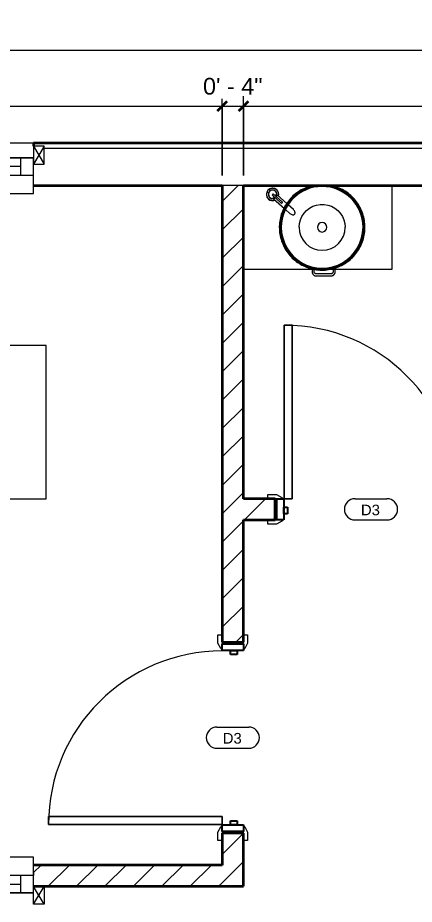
# Model space of a CAD drawing. Header units: inches. Extents: x -1687 to -731, y 4411 to 4873.
# Drawn here: x -947.7 to -873.1, y 4673 to 4839.9 of the extents above; entities that cross this region are included whole.
import ezdxf

# ---------------------------------------------------------------- set-up
doc = ezdxf.new("R2010")
doc.units = ezdxf.units.IN
doc.header["$MEASUREMENT"] = 0
for name, color, linetype, lineweight in [('A-ANNO-DIMS', 211, 'Continuous', 9), ('A-ANNO-DIMS-32', 211, 'Continuous', 9), ('A-DOOR', 31, 'Continuous', 18), ('A-DOOR-FRAM', 31, 'Continuous', 25), ('A-DOOR-IDEN', 31, 'Continuous', 9), ('A-GLAZ', 151, 'Continuous', 18), ('A-GLAZ-SILL', 1, 'Continuous', 18), ('A-WALL', 113, 'Continuous', 18), ('A-WALL-PATT', 111, 'Continuous', 35), ('P-SANR-FIXT', 6, 'Continuous', 18), ('Q-SPCQ', 91, 'Continuous', 18)]:
    doc.layers.add(name, color=color, linetype=linetype, lineweight=lineweight)
doc.styles.add('Arial', font='arial.ttf', dxfattribs={"height": 3.149606})
doc.styles.add('Arial_1', font='arial.ttf', dxfattribs={"height": 2})
doc.dimstyles.new('Diagonal_-_2_5mm_Arial', dxfattribs={"dimscale": 12, "dimtxt": 3.213415, "dimasz": 0.15748, "dimexe": 0.15748, "dimexo": 0.15748, "dimgap": 0.104987, "dimtad": 1, "dimdec": 1, "dimrnd": 0.5, "dimzin": 1, "dimdsep": 46, "dimlunit": 4, "dimtxsty": 'Arial', "dimblk1": 'OBLIQUE', "dimblk2": 'OBLIQUE', "dimsah": 1, "dimcen": 0.09, "dimdle": 0.104987, "dimazin": 0, "dimtfac": 1, "dimtdec": 4, "dimtix": 1, "dimtmove": 0, "dimatfit": 3, "dimfxl": 1, "dimtvp": 1, "dimtfill": 1, "dimfrac": 2, "dimtolj": 1, "dimtzin": 0, "dimarcsym": 2})
pattern_1 = [(45, (0, 0), (-2.6728636, 2.6728636), [])]

# ---------------------------------------------------------------- blocks, each defined once
blk = doc.blocks.new('Doors_IntSgl - 3_-0__ X 7_-0__-1152006-WAREHOUSE FLOOR PLAN')
at = {"layer": 'A-DOOR'}
for p, q in [((-19.38, 2.79), (-17.8, 2.79)), ((-19.38, 2), (-19.38, 2.79)), ((-16.62, 2), (-18, 2)), ((-17.8, 2.79), (-16.78, 2.24)), ((18, 2), (16.62, 2)), ((16.78, 2.24), (17.8, 2.79)), ((17.8, 2.79), (19.38, 2.79)), ((19.38, 2.79), (19.38, 2)), ((-19.38, -2.79), (-19.38, -2)), ((-17.8, -2.79), (-19.38, -2.79)), ((-18, -2), (-16.62, -2)), ((-16.78, -2.24), (-17.8, -2.79)), ((14.85, -2), (16.35, -2)), ((14.85, -34.69), (14.85, -2)), ((14.85, -2), (14.85, -34.69)), ((16.35, -2), (14.85, -2)), ((16.35, -2), (16.35, -34.69)), ((16.35, -34.69), (16.35, -2)), ((16.62, -2), (18, -2)), ((17.8, -2.79), (16.78, -2.24)), ((19.38, -2.79), (17.8, -2.79)), ((19.38, -2), (19.38, -2.79)), ((16.35, -34.69), (14.85, -34.69)), ((14.85, -34.69), (16.35, -34.69))]:
    blk.add_line(p, q, dxfattribs=at)
for centre, radius, start, end in [((-16.94, 1.96), 0.317, 7.125, 60.2551), ((16.94, 1.96), 0.317, 119.7449, 172.875), ((-16.94, -1.96), 0.317, 299.7449, 352.875), ((16.35, -2), 32.69, 180, 270), ((16.94, -1.96), 0.317, 187.125, 240.2551)]:
    blk.add_arc(centre, radius, start, end, dxfattribs=at)
at = {"layer": 'A-DOOR-FRAM'}
for p, q in [((-17.69, 2), (-16.43, 2)), ((-17.69, -2), (-17.69, 2)), ((-16.43, 2), (-16.43, -2)), ((16.43, 2), (17.69, 2)), ((16.43, -2), (16.43, 2)), ((17.69, 2), (17.69, -2)), ((-16.43, 0.83), (-15.68, 0.83)), ((-16.43, -0.43), (-16.43, 0.83)), ((-15.68, 0.83), (-15.68, -0.43)), ((15.68, 0.83), (16.43, 0.83)), ((15.68, -0.43), (15.68, 0.83)), ((16.43, 0.83), (16.43, -0.43)), ((-15.68, -0.43), (-16.43, -0.43)), ((16.43, -0.43), (15.68, -0.43)), ((-16.43, -2), (-17.69, -2)), ((17.69, -2), (16.43, -2))]:
    blk.add_line(p, q, dxfattribs=at)
blk = doc.blocks.new('Windows_Sgl_Plain - 3_-0__x7_-0__-1720864-WAREHOUSE FLOOR PLAN')
at = {"layer": 'A-GLAZ'}
for p, q in [((-18, 5.81), (-18, -0.9)), ((18, 5.81), (-18, 5.81)), ((18, -0.9), (18, 5.81)), ((18, 2.36), (-18, 2.36)), ((-18, 2.36), (-18, 1)), ((-15.64, 2.36), (-15.64, -0.9)), ((15.64, -0.9), (15.64, 2.36)), ((18, 1), (18, 2.36)), ((-19.97, -3.05), (-18, 0.3)), ((-18, -3.05), (-19.97, 0.3)), ((-19.97, 0.3), (-19.97, -3.05)), ((-18, 0.3), (-19.97, 0.3)), ((-18, -3.05), (-18, 0.3)), ((-15.64, 0.73), (15.64, 0.73)), ((19.97, -3.05), (18, 0.3)), ((18, -3.05), (19.97, 0.3)), ((18, -3.05), (18, 0.3)), ((18, 0.3), (19.97, 0.3)), ((19.97, 0.3), (19.97, -3.05)), ((-18, -0.9), (18, -0.9)), ((18, -0.9), (-18, -0.9)), ((-19.97, -3.05), (-18, -3.05)), ((19.97, -3.05), (18, -3.05)), ((-18, -3.67), (18, -3.67))]:
    blk.add_line(p, q, dxfattribs=at)
at = {"layer": 'A-GLAZ-SILL'}
for p, q in [((-18, 5.81), (-18, 4.38)), ((18, 5.81), (-18, 5.81)), ((18, 4.38), (18, 5.81))]:
    blk.add_line(p, q, dxfattribs=at)
blk = doc.blocks.new('Windows_Sgl_Plain - 3_-0__x7_-0__-1720866-WAREHOUSE FLOOR PLAN')
at = {"layer": 'A-GLAZ'}
for p, q in [((-18, 3.81), (-18, -2.9)), ((18, 3.81), (-18, 3.81)), ((18, -2.9), (18, 3.81)), ((-18, 0.36), (-18, 1)), ((18, 0.36), (-18, 0.36)), ((-15.64, 0.36), (-15.64, -2.9)), ((15.64, -2.9), (15.64, 0.36)), ((18, 1), (18, 0.36)), ((-15.64, -1.27), (15.64, -1.27)), ((-19.97, -5.05), (-18, -1.7)), ((-18, -5.05), (-19.97, -1.7)), ((-19.97, -1.7), (-19.97, -5.05)), ((-18, -1.7), (-19.97, -1.7)), ((-18, -5.05), (-18, -1.7)), ((-18, -2.9), (18, -2.9)), ((18, -2.9), (-18, -2.9)), ((19.97, -5.05), (18, -1.7)), ((18, -5.05), (19.97, -1.7)), ((18, -5.05), (18, -1.7)), ((18, -1.7), (19.97, -1.7)), ((19.97, -1.7), (19.97, -5.05)), ((-19.97, -5.05), (-18, -5.05)), ((19.97, -5.05), (18, -5.05))]:
    blk.add_line(p, q, dxfattribs=at)
at = {"layer": 'A-GLAZ-SILL'}
for p, q in [((-18, 3.81), (-18, 2.38)), ((18, 3.81), (-18, 3.81)), ((18, 2.38), (18, 3.81))]:
    blk.add_line(p, q, dxfattribs=at)
blk = doc.blocks.new('HermanMiller_TablesandFurniture_DU6ATS_RenewRectangularTable_T-Foot - Lam 30D 72W Elec Std Range _BLG C_-1659080-WAREHOUSE FLOOR PLAN')
at = {"layer": 'Q-SPCQ'}
for p, q in [((34.94, 14.44), (-34.94, 14.44)), ((-34.94, 14.44), (-34.94, -14.44)), ((34.94, -14.44), (34.94, 14.44)), ((-34.94, -14.44), (34.94, -14.44))]:
    blk.add_line(p, q, dxfattribs=at)
blk = doc.blocks.new('Single_Sink_Vanity_15616 - 400x650mm-1220532-WAREHOUSE FLOOR PLAN')
at = {"layer": 'P-SANR-FIXT'}
for p, q in [((-3.26, 8.37), (-3.26, 7.87)), ((-2.87, 7.87), (-2.87, 8.37)), ((0.28, 9.15), (-2.47, 9.15)), ((-2.47, 8.76), (0.28, 8.76)), ((0.68, 8.37), (0.68, 7.88)), ((1.07, 7.87), (1.07, 8.37)), ((-2.32, 7.87), (-14, 7.87)), ((-14, 7.87), (-14, -7.87)), ((14, 7.87), (0.71, 7.87)), ((6.08, -3.36), (5.25, -2.61)), ((4.59, -3.34), (5.56, -4.21)), ((5.77, -4.4), (7.68, -6.12)), ((8.34, -5.39), (6.3, -3.56)), ((6.66, -4.76), (8.4, -6.33)), ((8.62, -6.09), (6.88, -4.52)), ((8.62, -6.09), (8.4, -6.33)), ((9.53, -6.73), (9.3, -6.52)), ((8.94, -6.93), (9.16, -7.13)), ((8.96, -6.88), (8.97, -6.86)), ((9, -6.85), (9.03, -6.83))]:
    blk.add_line(p, q, dxfattribs=at)
at = {"layer": 'P-SANR-FIXT', "flags": 128}
for points in [[(-2.47, 9.15), (-2.5, 9.15), (-2.54, 9.15), (-2.57, 9.15), (-2.6, 9.14), (-2.63, 9.14), (-2.66, 9.13), (-2.69, 9.12), (-2.72, 9.11), (-2.75, 9.1), (-2.78, 9.09), (-2.81, 9.08), (-2.84, 9.06), (-2.86, 9.05), (-2.89, 9.03), (-2.92, 9.02), (-2.94, 9), (-2.97, 8.98), (-2.99, 8.96), (-3.01, 8.94), (-3.04, 8.91), (-3.06, 8.89), (-3.08, 8.87), (-3.1, 8.84), (-3.12, 8.82), (-3.14, 8.79), (-3.15, 8.76), (-3.17, 8.74), (-3.18, 8.71), (-3.19, 8.68), (-3.21, 8.65), (-3.22, 8.62), (-3.23, 8.59), (-3.24, 8.56), (-3.24, 8.53), (-3.25, 8.5), (-3.25, 8.47), (-3.26, 8.44), (-3.26, 8.41), (-3.26, 8.37), (-3.26, 8.37)], [(-2.87, 8.37), (-2.87, 8.38), (-2.86, 8.4), (-2.86, 8.41), (-2.86, 8.43), (-2.86, 8.44), (-2.85, 8.46), (-2.85, 8.47), (-2.85, 8.49), (-2.84, 8.5), (-2.84, 8.52), (-2.83, 8.53), (-2.82, 8.55), (-2.81, 8.56), (-2.81, 8.58), (-2.8, 8.59), (-2.79, 8.6), (-2.78, 8.61), (-2.77, 8.63), (-2.76, 8.64), (-2.75, 8.65), (-2.74, 8.66), (-2.72, 8.67), (-2.71, 8.68), (-2.7, 8.69), (-2.69, 8.7), (-2.67, 8.71), (-2.66, 8.71), (-2.64, 8.72), (-2.63, 8.73), (-2.62, 8.73), (-2.6, 8.74), (-2.59, 8.74), (-2.57, 8.75), (-2.55, 8.75), (-2.54, 8.75), (-2.52, 8.76), (-2.51, 8.76), (-2.49, 8.76), (-2.48, 8.76), (-2.47, 8.76)], [(1.07, 8.37), (1.07, 8.4), (1.07, 8.43), (1.07, 8.46), (1.06, 8.49), (1.06, 8.52), (1.05, 8.55), (1.04, 8.58), (1.03, 8.61), (1.02, 8.64), (1.01, 8.67), (1, 8.7), (0.98, 8.73), (0.97, 8.76), (0.95, 8.78), (0.93, 8.81), (0.92, 8.84), (0.9, 8.86), (0.88, 8.89), (0.85, 8.91), (0.83, 8.93), (0.81, 8.95), (0.79, 8.97), (0.76, 8.99), (0.74, 9.01), (0.71, 9.03), (0.68, 9.05), (0.65, 9.06), (0.63, 9.07), (0.6, 9.09), (0.57, 9.1), (0.54, 9.11), (0.51, 9.12), (0.48, 9.13), (0.45, 9.14), (0.42, 9.14), (0.39, 9.15), (0.35, 9.15), (0.32, 9.15), (0.29, 9.15), (0.28, 9.15)], [(0.28, 8.76), (0.3, 8.76), (0.31, 8.76), (0.33, 8.76), (0.35, 8.75), (0.36, 8.75), (0.38, 8.75), (0.39, 8.74), (0.41, 8.74), (0.42, 8.73), (0.44, 8.73), (0.45, 8.72), (0.47, 8.72), (0.48, 8.71), (0.49, 8.7), (0.51, 8.69), (0.52, 8.68), (0.53, 8.67), (0.54, 8.66), (0.55, 8.65), (0.57, 8.64), (0.58, 8.63), (0.59, 8.62), (0.6, 8.6), (0.61, 8.59), (0.61, 8.58), (0.62, 8.57), (0.63, 8.55), (0.64, 8.54), (0.64, 8.52), (0.65, 8.51), (0.66, 8.49), (0.66, 8.48), (0.66, 8.46), (0.67, 8.45), (0.67, 8.43), (0.67, 8.42), (0.68, 8.4), (0.68, 8.39), (0.68, 8.37), (0.68, 8.37)], [(7.25, 0), (7.24, 0.32), (7.22, 0.64), (7.19, 0.96), (7.14, 1.28), (7.09, 1.6), (7.02, 1.92), (6.93, 2.23), (6.84, 2.53), (6.73, 2.84), (6.61, 3.14), (6.48, 3.43), (6.34, 3.72), (6.18, 4), (6.02, 4.28), (5.84, 4.55), (5.65, 4.81), (5.46, 5.07), (5.25, 5.31), (5.03, 5.55), (4.8, 5.78), (4.57, 6), (4.32, 6.21), (4.07, 6.41), (3.81, 6.6), (3.54, 6.78), (3.27, 6.95), (2.99, 7.11), (2.7, 7.25), (2.41, 7.39), (2.11, 7.51), (1.81, 7.62), (1.5, 7.72), (1.19, 7.81), (0.88, 7.88), (0.56, 7.94), (0.24, 7.99), (-0.08, 8.02), (-0.4, 8.05), (-0.72, 8.06), (-1.04, 8.05), (-1.37, 8.04), (-1.69, 8.01), (-2.01, 7.97), (-2.32, 7.91), (-2.64, 7.85), (-2.95, 7.77), (-3.26, 7.68), (-3.57, 7.57), (-3.87, 7.45), (-4.16, 7.33), (-4.45, 7.19), (-4.74, 7.03), (-5.02, 6.87), (-5.29, 6.7), (-5.55, 6.51), (-5.81, 6.32), (-6.06, 6.11), (-6.3, 5.9), (-6.53, 5.68), (-6.75, 5.44), (-6.96, 5.2), (-7.17, 4.95), (-7.36, 4.69), (-7.54, 4.43), (-7.71, 4.15), (-7.87, 3.87), (-8.02, 3.59), (-8.16, 3.3), (-8.29, 3), (-8.4, 2.7), (-8.5, 2.39), (-8.59, 2.08), (-8.67, 1.77), (-8.73, 1.46), (-8.79, 1.14), (-8.83, 0.82), (-8.85, 0.5), (-8.86, 0.17), (-8.87, 0)], [(7.05, 0), (7.04, 0.31), (7.03, 0.63), (6.99, 0.94), (6.95, 1.25), (6.89, 1.56), (6.83, 1.87), (6.74, 2.17), (6.65, 2.47), (6.55, 2.77), (6.43, 3.06), (6.3, 3.35), (6.16, 3.63), (6.01, 3.91), (5.85, 4.18), (5.68, 4.44), (5.5, 4.69), (5.3, 4.94), (5.1, 5.18), (4.89, 5.42), (4.67, 5.64), (4.44, 5.85), (4.2, 6.06), (3.95, 6.25), (3.7, 6.44), (3.44, 6.61), (3.17, 6.78), (2.9, 6.93), (2.61, 7.08), (2.33, 7.21), (2.04, 7.33), (1.74, 7.43), (1.44, 7.53), (1.14, 7.61), (0.84, 7.69), (0.53, 7.75), (0.22, 7.79), (-0.1, 7.83), (-0.41, 7.85), (-0.72, 7.86), (-1.04, 7.86), (-1.35, 7.84), (-1.67, 7.81), (-1.98, 7.77), (-2.29, 7.72), (-2.6, 7.65), (-2.9, 7.58), (-3.2, 7.49), (-3.5, 7.39), (-3.79, 7.27), (-4.08, 7.15), (-4.36, 7.01), (-4.64, 6.86), (-4.91, 6.7), (-5.18, 6.53), (-5.44, 6.36), (-5.69, 6.16), (-5.93, 5.97), (-6.16, 5.76), (-6.39, 5.54), (-6.61, 5.31), (-6.81, 5.07), (-7.01, 4.83), (-7.2, 4.58), (-7.38, 4.32), (-7.55, 4.05), (-7.7, 3.78), (-7.85, 3.5), (-7.98, 3.22), (-8.1, 2.93), (-8.22, 2.63), (-8.32, 2.33), (-8.4, 2.03), (-8.48, 1.73), (-8.54, 1.42), (-8.59, 1.11), (-8.63, 0.8), (-8.66, 0.48), (-8.67, 0.17), (-8.67, 0)], [(3.52, 0), (3.46, -0.71), (3.28, -1.4), (2.99, -2.06), (2.6, -2.66), (2.12, -3.18), (1.56, -3.62), (0.93, -3.96), (0.25, -4.19), (-0.45, -4.31), (-1.17, -4.31), (-1.87, -4.19), (-2.55, -3.96), (-3.18, -3.62), (-3.74, -3.18), (-4.22, -2.66), (-4.61, -2.06), (-4.9, -1.4), (-5.08, -0.71), (-5.14, 0)], [(-8.87, 0), (-8.86, -0.32), (-8.84, -0.64), (-8.81, -0.96), (-8.76, -1.28), (-8.71, -1.6), (-8.64, -1.92), (-8.55, -2.23), (-8.46, -2.53), (-8.35, -2.84), (-8.23, -3.14), (-8.1, -3.43), (-7.96, -3.72), (-7.8, -4), (-7.64, -4.28), (-7.46, -4.55), (-7.27, -4.81), (-7.07, -5.07), (-6.87, -5.31), (-6.65, -5.55), (-6.42, -5.78), (-6.19, -6), (-5.94, -6.21), (-5.69, -6.41), (-5.43, -6.6), (-5.16, -6.78), (-4.89, -6.95), (-4.61, -7.11), (-4.32, -7.25), (-4.03, -7.39), (-3.73, -7.51), (-3.43, -7.62), (-3.12, -7.72), (-2.81, -7.81), (-2.52, -7.87)], [(-8.67, 0), (-8.66, -0.31), (-8.64, -0.63), (-8.61, -0.94), (-8.57, -1.25), (-8.51, -1.56), (-8.44, -1.87), (-8.36, -2.17), (-8.27, -2.47), (-8.17, -2.77), (-8.05, -3.06), (-7.92, -3.35), (-7.78, -3.63), (-7.63, -3.91), (-7.47, -4.18), (-7.3, -4.44), (-7.11, -4.69), (-6.92, -4.94), (-6.72, -5.18), (-6.51, -5.42), (-6.29, -5.64), (-6.06, -5.85), (-5.82, -6.06), (-5.57, -6.25), (-5.32, -6.44), (-5.06, -6.61), (-4.79, -6.78), (-4.51, -6.93), (-4.23, -7.08), (-3.95, -7.21), (-3.66, -7.33), (-3.36, -7.43), (-3.06, -7.53), (-2.76, -7.61), (-2.45, -7.69), (-2.15, -7.75), (-1.83, -7.79), (-1.52, -7.83), (-1.21, -7.85), (-0.89, -7.86), (-0.58, -7.86), (-0.27, -7.84), (0.05, -7.81), (0.36, -7.77), (0.67, -7.72), (0.98, -7.65), (1.28, -7.58), (1.58, -7.49), (1.88, -7.39), (2.17, -7.27), (2.46, -7.15), (2.74, -7.01), (3.02, -6.86), (3.29, -6.7), (3.56, -6.53), (3.82, -6.36), (4.07, -6.17), (4.31, -5.97), (4.54, -5.76), (4.77, -5.54), (4.99, -5.31), (5.19, -5.07), (5.39, -4.83), (5.58, -4.58), (5.76, -4.32), (5.93, -4.05), (6.08, -3.78), (6.23, -3.5), (6.36, -3.22), (6.49, -2.93), (6.6, -2.63), (6.7, -2.33), (6.78, -2.03), (6.86, -1.73), (6.92, -1.42), (6.97, -1.11), (7.01, -0.8), (7.04, -0.48), (7.05, -0.17), (7.05, 0)], [(0.89, -7.87), (1.02, -7.85), (1.33, -7.77), (1.64, -7.68), (1.95, -7.57), (2.25, -7.45), (2.54, -7.33), (2.83, -7.19), (3.12, -7.03), (3.4, -6.87), (3.67, -6.7), (3.93, -6.51), (4.19, -6.32), (4.44, -6.11), (4.68, -5.9), (4.91, -5.68), (5.13, -5.44), (5.34, -5.2), (5.55, -4.95), (5.74, -4.69), (5.92, -4.43), (6.09, -4.15), (6.26, -3.87), (6.4, -3.59), (6.54, -3.3), (6.67, -3), (6.78, -2.7), (6.88, -2.39), (6.97, -2.08), (7.05, -1.77), (7.12, -1.46), (7.17, -1.14), (7.21, -0.82), (7.23, -0.5), (7.25, -0.17), (7.25, 0)], [(4.36, -2.48), (4.31, -2.56), (4.28, -2.65), (4.28, -2.76), (4.3, -2.88), (4.34, -3), (4.41, -3.12), (4.49, -3.24), (4.59, -3.34)], [(5.25, -2.61), (5.14, -2.52), (5.01, -2.45), (4.89, -2.4), (4.76, -2.36), (4.64, -2.36), (4.53, -2.37), (4.44, -2.41), (4.36, -2.48)], [(6.88, -4.52), (6.82, -4.55), (6.76, -4.59), (6.72, -4.64), (6.68, -4.7), (6.66, -4.76)], [(7.42, -5.89), (7.41, -5.92), (7.39, -5.97), (7.39, -6.01), (7.38, -6.06), (7.37, -6.1), (7.37, -6.15), (7.37, -6.19), (7.37, -6.24), (7.37, -6.28), (7.38, -6.33), (7.38, -6.37), (7.39, -6.42), (7.4, -6.46), (7.41, -6.51), (7.42, -6.55), (7.44, -6.6), (7.45, -6.64), (7.47, -6.68), (7.49, -6.72), (7.51, -6.76), (7.54, -6.8), (7.56, -6.84), (7.59, -6.88), (7.61, -6.91), (7.64, -6.95), (7.67, -6.98), (7.7, -7.02), (7.74, -7.05), (7.77, -7.08), (7.81, -7.11), (7.84, -7.13), (7.88, -7.16), (7.92, -7.18), (7.96, -7.21), (8, -7.23), (8.04, -7.25), (8.08, -7.27), (8.12, -7.28), (8.17, -7.3), (8.21, -7.31), (8.26, -7.32), (8.3, -7.33), (8.35, -7.34), (8.39, -7.34), (8.44, -7.35), (8.48, -7.35), (8.53, -7.35), (8.57, -7.35), (8.62, -7.34), (8.66, -7.34), (8.71, -7.33), (8.75, -7.32), (8.8, -7.31), (8.84, -7.3), (8.89, -7.28), (8.93, -7.27), (8.97, -7.25), (9.01, -7.23), (9.05, -7.21), (9.09, -7.19), (9.13, -7.16), (9.17, -7.14)], [(7.81, -5.8), (7.8, -5.83), (7.79, -5.86), (7.77, -5.88), (7.76, -5.91), (7.75, -5.94), (7.74, -5.98), (7.73, -6.01), (7.72, -6.04), (7.72, -6.07), (7.71, -6.1), (7.71, -6.13), (7.71, -6.17), (7.7, -6.2), (7.7, -6.23), (7.71, -6.26), (7.71, -6.29), (7.71, -6.33), (7.72, -6.36), (7.72, -6.39), (7.73, -6.42), (7.74, -6.45), (7.75, -6.48), (7.76, -6.51), (7.78, -6.54), (7.79, -6.57), (7.81, -6.6), (7.82, -6.63), (7.84, -6.65), (7.86, -6.68), (7.88, -6.71), (7.9, -6.73), (7.92, -6.75), (7.94, -6.78), (7.96, -6.8), (7.99, -6.82), (8.01, -6.84), (8.04, -6.86), (8.07, -6.88), (8.09, -6.9), (8.12, -6.91), (8.15, -6.93), (8.18, -6.94), (8.21, -6.95), (8.24, -6.97), (8.27, -6.98), (8.3, -6.98), (8.33, -6.99), (8.36, -7), (8.39, -7), (8.43, -7.01), (8.46, -7.01), (8.49, -7.01), (8.52, -7.01), (8.55, -7.01), (8.59, -7.01), (8.62, -7.01), (8.65, -7), (8.68, -6.99), (8.71, -6.99), (8.74, -6.98), (8.77, -6.97), (8.8, -6.96), (8.83, -6.94), (8.86, -6.93), (8.89, -6.92), (8.92, -6.9), (8.95, -6.88)], [(7.71, -6.13), (7.72, -6.04), (7.74, -5.96), (7.78, -5.87)], [(7.83, -5.81), (7.82, -5.84), (7.8, -5.87), (7.79, -5.89), (7.78, -5.92), (7.76, -5.95), (7.75, -5.98), (7.75, -6.02), (7.74, -6.05), (7.73, -6.08), (7.73, -6.11), (7.72, -6.14), (7.72, -6.17), (7.72, -6.2), (7.72, -6.24), (7.72, -6.27), (7.73, -6.3), (7.73, -6.33), (7.73, -6.36), (7.74, -6.39), (7.75, -6.42), (7.76, -6.45), (7.77, -6.48), (7.78, -6.51), (7.79, -6.54), (7.81, -6.57), (7.82, -6.6), (7.84, -6.63), (7.85, -6.65), (7.87, -6.68), (7.89, -6.71), (7.91, -6.73), (7.93, -6.75), (7.95, -6.78), (7.98, -6.8), (8, -6.82), (8.03, -6.84), (8.05, -6.86), (8.08, -6.88), (8.1, -6.9), (8.13, -6.91), (8.16, -6.93), (8.19, -6.94), (8.22, -6.95), (8.25, -6.96), (8.28, -6.97), (8.31, -6.98), (8.34, -6.99), (8.37, -7), (8.4, -7), (8.43, -7.01), (8.47, -7.01), (8.5, -7.01), (8.53, -7.01), (8.56, -7.01), (8.59, -7.01), (8.62, -7), (8.66, -7), (8.69, -6.99), (8.72, -6.98), (8.75, -6.98), (8.78, -6.97), (8.81, -6.95), (8.84, -6.94), (8.87, -6.93), (8.9, -6.91), (8.92, -6.9), (8.95, -6.88), (8.98, -6.86), (9, -6.84), (9.03, -6.82), (9.05, -6.8), (9.07, -6.78), (9.1, -6.76), (9.11, -6.75)], [(9.11, -6.75), (9.13, -6.72), (9.15, -6.7), (9.17, -6.67), (9.19, -6.64), (9.2, -6.62), (9.22, -6.59), (9.23, -6.56), (9.25, -6.53), (9.26, -6.5), (9.27, -6.47), (9.28, -6.44), (9.29, -6.41), (9.3, -6.38), (9.3, -6.35), (9.31, -6.31), (9.31, -6.28), (9.31, -6.25), (9.31, -6.22), (9.31, -6.19), (9.31, -6.15), (9.31, -6.12), (9.31, -6.09), (9.3, -6.06), (9.29, -6.03), (9.29, -6), (9.28, -5.96), (9.27, -5.93), (9.25, -5.9), (9.24, -5.87), (9.23, -5.85), (9.21, -5.82), (9.2, -5.79), (9.18, -5.76), (9.16, -5.74), (9.14, -5.71), (9.12, -5.68), (9.1, -5.66), (9.08, -5.64), (9.05, -5.62), (9.03, -5.59), (9.01, -5.57), (8.98, -5.55), (8.95, -5.54), (8.93, -5.52), (8.9, -5.5), (8.87, -5.49), (8.84, -5.47), (8.81, -5.46), (8.78, -5.45), (8.75, -5.44), (8.72, -5.43), (8.69, -5.42), (8.66, -5.42), (8.62, -5.41), (8.59, -5.41), (8.56, -5.4), (8.53, -5.4), (8.5, -5.4), (8.46, -5.4), (8.43, -5.41), (8.4, -5.41), (8.37, -5.42), (8.34, -5.42), (8.31, -5.43), (8.27, -5.44), (8.24, -5.45), (8.21, -5.46), (8.18, -5.47), (8.15, -5.49), (8.13, -5.5), (8.1, -5.52), (8.07, -5.53), (8.04, -5.55)], [(9.11, -6.75), (9.13, -6.72), (9.15, -6.7), (9.17, -6.67), (9.18, -6.65), (9.2, -6.62), (9.22, -6.59), (9.23, -6.56), (9.25, -6.53), (9.26, -6.5), (9.27, -6.47), (9.28, -6.44), (9.29, -6.41), (9.29, -6.38), (9.3, -6.35), (9.31, -6.32), (9.31, -6.29), (9.31, -6.26), (9.31, -6.22), (9.31, -6.19), (9.31, -6.16), (9.31, -6.13), (9.3, -6.1), (9.3, -6.07), (9.29, -6.04), (9.28, -6), (9.27, -5.97), (9.26, -5.94), (9.25, -5.91), (9.24, -5.88), (9.23, -5.86), (9.21, -5.83), (9.2, -5.8), (9.18, -5.77), (9.16, -5.75), (9.14, -5.72), (9.12, -5.7), (9.1, -5.67), (9.08, -5.65), (9.06, -5.63), (9.03, -5.61), (9.01, -5.59), (8.98, -5.57), (8.96, -5.55), (8.93, -5.53), (8.9, -5.52), (8.87, -5.5), (8.84, -5.49), (8.81, -5.48), (8.78, -5.47), (8.75, -5.45), (8.72, -5.45), (8.69, -5.44), (8.66, -5.43), (8.63, -5.43), (8.6, -5.42), (8.57, -5.42), (8.54, -5.42), (8.5, -5.42), (8.47, -5.42), (8.44, -5.42), (8.41, -5.43), (8.38, -5.43), (8.35, -5.44), (8.31, -5.44), (8.28, -5.45), (8.25, -5.46), (8.22, -5.47), (8.19, -5.49), (8.17, -5.5), (8.14, -5.51), (8.11, -5.53), (8.08, -5.55), (8.06, -5.56)], [(9.52, -6.73), (9.53, -6.71), (9.55, -6.67), (9.57, -6.62), (9.59, -6.58), (9.6, -6.54), (9.61, -6.49), (9.62, -6.45), (9.63, -6.4), (9.64, -6.36), (9.64, -6.31), (9.65, -6.27), (9.65, -6.22), (9.65, -6.18), (9.65, -6.13), (9.64, -6.09), (9.64, -6.04), (9.63, -6), (9.62, -5.95), (9.61, -5.91), (9.6, -5.86), (9.58, -5.82), (9.57, -5.78), (9.55, -5.74), (9.53, -5.69), (9.51, -5.65), (9.48, -5.61), (9.46, -5.58), (9.43, -5.54), (9.41, -5.5), (9.38, -5.47), (9.35, -5.43), (9.31, -5.4), (9.28, -5.37), (9.25, -5.34), (9.21, -5.31), (9.18, -5.28), (9.14, -5.26), (9.1, -5.23), (9.06, -5.21), (9.02, -5.19), (8.98, -5.17), (8.94, -5.15), (8.89, -5.13), (8.85, -5.12), (8.81, -5.11), (8.76, -5.1), (8.72, -5.09), (8.67, -5.08), (8.63, -5.07), (8.58, -5.07), (8.54, -5.07), (8.49, -5.07), (8.45, -5.07), (8.4, -5.07), (8.35, -5.08), (8.31, -5.08), (8.26, -5.09), (8.22, -5.1), (8.18, -5.12), (8.13, -5.13), (8.09, -5.15), (8.07, -5.15)], [(8.1, -5.51), (8.18, -5.47), (8.26, -5.44), (8.35, -5.42)], [(9.03, -6.82), (9.05, -6.8), (9.07, -6.78), (9.1, -6.76)]]:
    blk.add_lwpolyline(points, dxfattribs=at)
at = {"layer": 'P-SANR-FIXT'}
for centre, radius, start, end in [((-0.81, 0), 7.69, 360, 180), ((-0.81, 0), 7.89, 51.9231, 128.0769), ((-0.81, 0), 7.89, 131.8065, 141.9231), ((-0.81, 0), 7.89, 38.0769, 48.3168), ((-0.81, 0), 7.89, 148.8462, 180), ((-0.81, 0), 4.33, 0, 180), ((-0.81, 0), 7.89, 0, 31.1538), ((-0.81, 0), 7.89, 180, 211.1538), ((-0.81, 0), 7.69, 180, 360), ((-0.81, 0), 0.886, 0, 180), ((-0.81, 0), 0.886, 180, 0), ((-0.81, 0), 7.89, 328.8462, 0), ((-0.81, 0), 7.89, 218.0769, 228.3168), ((-0.81, 0), 7.89, 311.8065, 321.9231), ((-0.81, 0), 7.89, 231.9231, 308.0769), ((8.51, -6.21), 1.18, 162.8172, 228), ((8.51, -6.21), 1.18, 228, 48), ((8.51, -6.21), 0.787, 151.1754, 318), ((8.51, -6.21), 1.18, 48, 113.1828), ((8.51, -6.21), 0.787, 318, 124.8246), ((8.52, -6.19), 0.81, 321.2813, 334.8103), ((9.28, -6.54), 0.03, 47.1998, 154.5248), ((9.28, -6.54), 0.03, 47.1998, 141.1091), ((8.96, -6.91), 0.03, 161.5499, 228.8002), ((8.96, -6.91), 0.03, 161.5499, 228.8002), ((9.18, -7.11), 0.03, 228.7892, 305.8131), ((8.51, -6.18), 1.18, 305.8131, 330.1869), ((9.51, -6.75), 0.03, 330.1869, 47.2108)]:
    blk.add_arc(centre, radius, start, end, dxfattribs=at)
for start_param, end_param in [(2.084271, 3.141593), (3.141593, 3.368037), (0, 1.057322), (6.056741, 6.283185)]:
    blk.add_ellipse((8.01, -5.76), major_axis=(0.329, 0.366), ratio=0.224951, start_param=start_param, end_param=end_param, dxfattribs=at)
for points in [[(7.78, -5.87), (7.79, -5.85), (7.8, -5.83), (7.81, -5.8)], [(8.03, -5.56), (8.06, -5.54), (8.08, -5.53), (8.1, -5.51)]]:
    blk.add_open_spline(points, degree=3, dxfattribs=at)
for points, knots in [([(7.9, -6.11), (7.89, -6.11), (7.89, -6.1), (7.88, -6.08), (7.88, -6.07), (7.88, -6.06), (7.89, -6.04), (7.9, -6.02), (7.92, -6.02), (7.93, -6.01), (7.95, -6.01), (7.96, -6.02), (7.97, -6.02), (7.98, -6.03)], [-1, -1, -1, -1, -0.833333, -0.791667, -0.75, -0.666667, -0.555556, -0.444444, -0.333333, -0.277778, -0.222222, -0.111111, 0, 0, 0, 0]), ([(7.98, -6.03), (7.99, -6.03), (7.99, -6.04), (8, -6.06), (8, -6.07), (8, -6.09), (7.99, -6.1), (7.98, -6.12), (7.96, -6.13), (7.95, -6.13), (7.93, -6.13), (7.92, -6.13), (7.91, -6.12), (7.9, -6.11)], [-1, -1, -1, -1, -0.833333, -0.791667, -0.75, -0.666667, -0.555556, -0.444444, -0.333333, -0.277778, -0.222222, -0.111111, 0, 0, 0, 0]), ([(8.27, -5.7), (8.27, -5.7), (8.27, -5.69), (8.26, -5.68), (8.26, -5.67), (8.26, -5.67), (8.25, -5.66), (8.26, -5.65), (8.26, -5.63), (8.26, -5.62), (8.28, -5.61), (8.29, -5.6), (8.32, -5.6), (8.34, -5.6), (8.35, -5.61), (8.35, -5.61)], [-1, -1, -1, -1, -0.916667, -0.875, -0.833333, -0.791667, -0.75, -0.666667, -0.611111, -0.555556, -0.444444, -0.333333, -0.222222, -0.111111, 0, 0, 0, 0]), ([(8.35, -5.61), (8.36, -5.62), (8.37, -5.63), (8.37, -5.64), (8.37, -5.66), (8.37, -5.67), (8.37, -5.69), (8.35, -5.7), (8.33, -5.71), (8.31, -5.72), (8.29, -5.71), (8.28, -5.7), (8.27, -5.7)], [-1, -1, -1, -1, -0.888889, -0.777778, -0.722222, -0.666667, -0.555556, -0.444444, -0.333333, -0.222222, -0.111111, 0, 0, 0, 0])]:
    blk.add_open_spline(points, degree=3, knots=knots, dxfattribs=at)
blk = doc.blocks.new('Door Tag - 2_32 - Door Tag-484248-WAREHOUSE FLOOR PLAN')
at = {"layer": 'A-DOOR-IDEN'}
for p, q in [((-0.09375, 0.0625), (0.09375, 0.0625)), ((-0.09375, -0.0625), (0.09375, -0.0625))]:
    blk.add_line(p, q, dxfattribs=at)
for centre, start, end in [((-0.09375, 0), 90, 270), ((0.09375, 0), 270, 90)]:
    blk.add_arc(centre, 0.0625, start, end, dxfattribs=at)
blk = doc.blocks.new('DIMBLOCK4-WAREHOUSE FLOOR PLAN')
at = {"layer": 'A-ANNO-DIMS-32'}
for p, q in [((-1016.27, 4810.23), (-1016.27, 4825.15)), ((-909.27, 4810.23), (-909.27, 4825.15)), ((-1016.27, 4823.26), (-909.27, 4823.26)), ((-1016.27, 4823.26), (-1016.27, 4810.23)), ((-909.27, 4823.26), (-909.27, 4810.23))]:
    blk.add_line(p, q, dxfattribs=at)
at = {"layer": 'A-ANNO-DIMS-32', "lineweight": 35}
for p, q in [((-1016.27, 4823.26), (-1015.32, 4824.21)), ((-909.27, 4823.26), (-908.32, 4824.21)), ((-1016.27, 4823.26), (-1017.21, 4822.32)), ((-909.27, 4823.26), (-910.21, 4822.32))]:
    blk.add_line(p, q, dxfattribs=at)
at = {"layer": 'A-ANNO-DIMS-32', "color": 0, "insert": (-969.59, 4828.61), "char_height": 3.15, "width": 16.3736, "attachment_point": 1, "line_spacing_factor": 0.941778, "style": 'Arial', "bg_fill": 3, "box_fill_scale": 1.25, "bg_fill_color": 256, "bg_fill_true_color": 13158600, "bg_fill_transparency": 0}
blk.add_mtext('8\' - 11"', dxfattribs=at)
blk = doc.blocks.new('_Oblique')
at = {"color": 0, "linetype": 'ByBlock', "lineweight": -2}
blk.add_line((-0.5, -0.5), (0.5, 0.5), dxfattribs=at)
blk = doc.blocks.new('DIMBLOCK5-WAREHOUSE FLOOR PLAN')
at = {"layer": 'A-ANNO-DIMS-32'}
for p, q in [((-909.27, 4810.23), (-909.27, 4825.15)), ((-905.27, 4810.23), (-905.27, 4825.15)), ((-909.27, 4823.26), (-905.27, 4823.26)), ((-909.27, 4823.26), (-909.27, 4810.23)), ((-905.27, 4823.26), (-905.27, 4810.23))]:
    blk.add_line(p, q, dxfattribs=at)
at = {"layer": 'A-ANNO-DIMS-32', "lineweight": 35}
for p, q in [((-909.27, 4823.26), (-908.32, 4824.21)), ((-905.27, 4823.26), (-904.32, 4824.21)), ((-909.27, 4823.26), (-910.21, 4822.32)), ((-905.27, 4823.26), (-906.21, 4822.32))]:
    blk.add_line(p, q, dxfattribs=at)
at = {"layer": 'A-ANNO-DIMS-32', "color": 0, "insert": (-912.88, 4828.61), "char_height": 3.15, "width": 13.4667, "attachment_point": 1, "line_spacing_factor": 0.941778, "style": 'Arial', "bg_fill": 3, "box_fill_scale": 1.25, "bg_fill_color": 256, "bg_fill_true_color": 13158600, "bg_fill_transparency": 0}
blk.add_mtext('0\' - 4"', dxfattribs=at)
blk = doc.blocks.new('DIMBLOCK6-WAREHOUSE FLOOR PLAN')
at = {"layer": 'A-ANNO-DIMS-32'}
for p, q in [((-905.27, 4810.23), (-905.27, 4825.15)), ((-812.27, 4810.23), (-812.27, 4825.15)), ((-905.27, 4823.26), (-812.27, 4823.26)), ((-905.27, 4823.26), (-905.27, 4810.23)), ((-812.27, 4823.26), (-812.27, 4810.23))]:
    blk.add_line(p, q, dxfattribs=at)
at = {"layer": 'A-ANNO-DIMS-32', "lineweight": 35}
for p, q in [((-905.27, 4823.26), (-904.32, 4824.21)), ((-812.27, 4823.26), (-811.32, 4824.21)), ((-905.27, 4823.26), (-906.21, 4822.32)), ((-812.27, 4823.26), (-813.21, 4822.32))]:
    blk.add_line(p, q, dxfattribs=at)
at = {"layer": 'A-ANNO-DIMS-32', "color": 0, "insert": (-864.38, 4828.61), "char_height": 3.15, "width": 13.4667, "attachment_point": 1, "line_spacing_factor": 0.941778, "style": 'Arial', "bg_fill": 3, "box_fill_scale": 1.25, "bg_fill_color": 256, "bg_fill_true_color": 13158600, "bg_fill_transparency": 0}
blk.add_mtext('7\' - 9"', dxfattribs=at)
blk = doc.blocks.new('DIMBLOCK8-WAREHOUSE FLOOR PLAN')
at = {"layer": 'A-ANNO-DIMS-32'}
for p, q in [((-1644.27, 4818.23), (-1644.27, 4835.69)), ((-804.27, 4818.23), (-804.27, 4835.69)), ((-1645.53, 4833.8), (-803.01, 4833.8)), ((-1644.27, 4833.8), (-1644.27, 4818.23)), ((-804.27, 4833.8), (-804.27, 4818.23))]:
    blk.add_line(p, q, dxfattribs=at)
at = {"layer": 'A-ANNO-DIMS-32', "lineweight": 35}
for p, q in [((-1644.27, 4833.8), (-1643.32, 4834.74)), ((-804.27, 4833.8), (-803.32, 4834.74)), ((-1644.27, 4833.8), (-1645.21, 4832.85)), ((-804.27, 4833.8), (-805.21, 4832.85))]:
    blk.add_line(p, q, dxfattribs=at)
at = {"layer": 'A-ANNO-DIMS-32', "color": 0, "insert": (-1231.09, 4839.15), "char_height": 3.15, "width": 16.3736, "attachment_point": 1, "line_spacing_factor": 0.941778, "style": 'Arial', "bg_fill": 3, "box_fill_scale": 1.25, "bg_fill_color": 256, "bg_fill_true_color": 13158600, "bg_fill_transparency": 0}
blk.add_mtext('70\' - 0"', dxfattribs=at)

msp = doc.modelspace()

# ---------------------------------------------------------------- hatches: boundary and pattern name
at = {"layer": 'A-WALL-PATT', "lineweight": 18}
h = msp.add_hatch(dxfattribs=at)
h.set_pattern_fill('FP1_1', color=256, style=0, pattern_type=2)
h.set_pattern_definition(pattern_1)
h.paths.add_polyline_path([(-905.27, 4676.34), (-905.27, 4686.34), (-909.27, 4686.34), (-909.27, 4676.34)])
h.paths.add_polyline_path([(-909.27, 4722.34), (-905.27, 4722.34), (-905.27, 4808.34), (-909.27, 4808.34), (-909.27, 4761.78)])
h = msp.add_hatch(dxfattribs=at)
h.set_pattern_fill('FP1_1', color=256, style=0, pattern_type=2)
h.set_pattern_definition(pattern_1)
h.paths.add_polyline_path([(-824, 4745.34), (-812.27, 4745.34), (-812.27, 4749.34), (-863.27, 4749.34), (-863.27, 4745.34)])
h.paths.add_polyline_path([(-899.27, 4745.34), (-899.27, 4749.34), (-905.27, 4749.34), (-905.27, 4745.34)])
h = msp.add_hatch(dxfattribs=at)
h.set_pattern_fill('FP1_1', color=256, style=0, pattern_type=2)
h.set_pattern_definition(pattern_1)
h.paths.add_polyline_path([(-909.27, 4676.34), (-909.27, 4680.34), (-944.77, 4680.34), (-944.77, 4676.34)])
h.paths.add_polyline_path([(-1020.27, 4676.34), (-980.77, 4676.34), (-980.77, 4680.34), (-1020.27, 4680.34)])

# ---------------------------------------------------------------- linework, layer by layer
at = {"layer": 'A-WALL', "lineweight": 35}
for p, q in [((-804.27, 4816.34), (-944.77, 4816.34)), ((-944.77, 4816.34), (-944.77, 4815.72)), ((-944.77, 4808.34), (-909.27, 4808.34)), ((-909.27, 4808.34), (-909.27, 4722.34)), ((-905.27, 4808.34), (-847.08, 4808.34)), ((-905.27, 4749.34), (-905.27, 4808.34)), ((-899.27, 4749.34), (-905.27, 4749.34)), ((-899.27, 4745.34), (-899.27, 4749.34)), ((-905.27, 4722.34), (-905.27, 4745.34)), ((-905.27, 4745.34), (-899.27, 4745.34)), ((-909.27, 4722.34), (-905.27, 4722.34)), ((-909.27, 4686.34), (-909.27, 4680.34)), ((-905.27, 4686.34), (-909.27, 4686.34)), ((-905.27, 4676.34), (-905.27, 4686.34)), ((-909.27, 4680.34), (-944.77, 4680.34)), ((-944.77, 4676.34), (-905.27, 4676.34))]:
    msp.add_line(p, q, dxfattribs=at)
at = {"layer": 'A-WALL'}
for p, q in [((-942.8, 4815.34), (-805.27, 4815.34)), ((-905.27, 4808.34), (-909.27, 4808.34))]:
    msp.add_line(p, q, dxfattribs=at)

# ---------------------------------------------------------------- block references
at = {"layer": 'A-DOOR'}
for p, rotation in [((-881.27, 4747.34), 180), ((-907.27, 4704.34), 269.9999999999997)]:
    msp.add_blockref('Doors_IntSgl - 3_-0__ X 7_-0__-1152006-WAREHOUSE FLOOR PLAN', p, dxfattribs=dict(at, rotation=rotation))
at = {"layer": 'A-DOOR-IDEN', "xscale": 31.99999999999999, "yscale": 31.99999999999999, "zscale": 31.99999999999999}
for p in [(-881.27, 4747.34), (-907.27, 4704.34)]:
    msp.add_blockref('Door Tag - 2_32 - Door Tag-484248-WAREHOUSE FLOOR PLAN', p, dxfattribs=at)
at = {"layer": 'A-GLAZ', "rotation": 180}
msp.add_blockref('Windows_Sgl_Plain - 3_-0__x7_-0__-1720864-WAREHOUSE FLOOR PLAN', (-962.77, 4812.67), dxfattribs=at)
at = {"layer": 'A-GLAZ'}
msp.add_blockref('Windows_Sgl_Plain - 3_-0__x7_-0__-1720866-WAREHOUSE FLOOR PLAN', (-962.77, 4678.01), dxfattribs=at)
at = {"layer": 'P-SANR-FIXT', "rotation": 180}
msp.add_blockref('Single_Sink_Vanity_15616 - 400x650mm-1220532-WAREHOUSE FLOOR PLAN', (-891.27, 4800.46), dxfattribs=at)
at = {"layer": 'Q-SPCQ', "rotation": 180}
msp.add_blockref('HermanMiller_TablesandFurniture_DU6ATS_RenewRectangularTable_T-Foot - Lam 30D 72W Elec Std Range _BLG C_-1659080-WAREHOUSE FLOOR PLAN', (-977.33, 4763.78), dxfattribs=at)

# ---------------------------------------------------------------- texts
at = {"layer": 'A-DOOR-IDEN', "char_height": 2, "width": 4.444, "attachment_point": 1, "style": 'Arial_1'}
for insert in [(-883.16, 4748.22), (-909.16, 4705.22)]:
    msp.add_mtext('D3', dxfattribs=dict(at, insert=insert))

# ---------------------------------------------------------------- next in the draw order: dimensions: what is measured, and where the dimension line sits
at = {"layer": 'A-ANNO-DIMS'}
dim = msp.add_linear_dim(base=(-909.27, 4823.26), p1=(-1016.27, 4808.34), p2=(-909.27, 4808.34), dimstyle='Diagonal_-_2_5mm_Arial', override={"dimpost": '<>', "dimfxl": 107}, dxfattribs=at)
dim.commit()
dim.dimension.update_dxf_attribs({"geometry": 'DIMBLOCK4-WAREHOUSE FLOOR PLAN', "text_midpoint": (-962.77, 4826.13)})

# ---------------------------------------------------------------- next in the draw order: dimensions: what is measured, and where the dimension line sits
dim = msp.add_linear_dim(base=(-905.27, 4823.26), p1=(-909.27, 4808.34), p2=(-905.27, 4808.34), dimstyle='Diagonal_-_2_5mm_Arial', override={"dimpost": '<>', "dimfxl": 4}, dxfattribs=at)
dim.commit()
dim.dimension.update_dxf_attribs({"geometry": 'DIMBLOCK5-WAREHOUSE FLOOR PLAN', "text_midpoint": (-907.27, 4826.13)})

# ---------------------------------------------------------------- next in the draw order: dimensions: what is measured, and where the dimension line sits
dim = msp.add_linear_dim(base=(-812.27, 4823.26), p1=(-905.27, 4808.34), p2=(-812.27, 4808.34), dimstyle='Diagonal_-_2_5mm_Arial', override={"dimpost": '<>', "dimfxl": 93}, dxfattribs=at)
dim.commit()
dim.dimension.update_dxf_attribs({"geometry": 'DIMBLOCK6-WAREHOUSE FLOOR PLAN', "text_midpoint": (-858.77, 4826.13)})

# ---------------------------------------------------------------- next in the draw order: dimensions: what is measured, and where the dimension line sits
dim = msp.add_linear_dim(base=(-804.27, 4833.8), p1=(-1644.27, 4816.34), p2=(-804.27, 4816.34), dimstyle='Diagonal_-_2_5mm_Arial', override={"dimpost": '<>', "dimfxl": 840}, dxfattribs=at)
dim.commit()
dim.dimension.update_dxf_attribs({"geometry": 'DIMBLOCK8-WAREHOUSE FLOOR PLAN', "text_midpoint": (-1224.27, 4836.67)})

doc.saveas('drawing.dxf')
